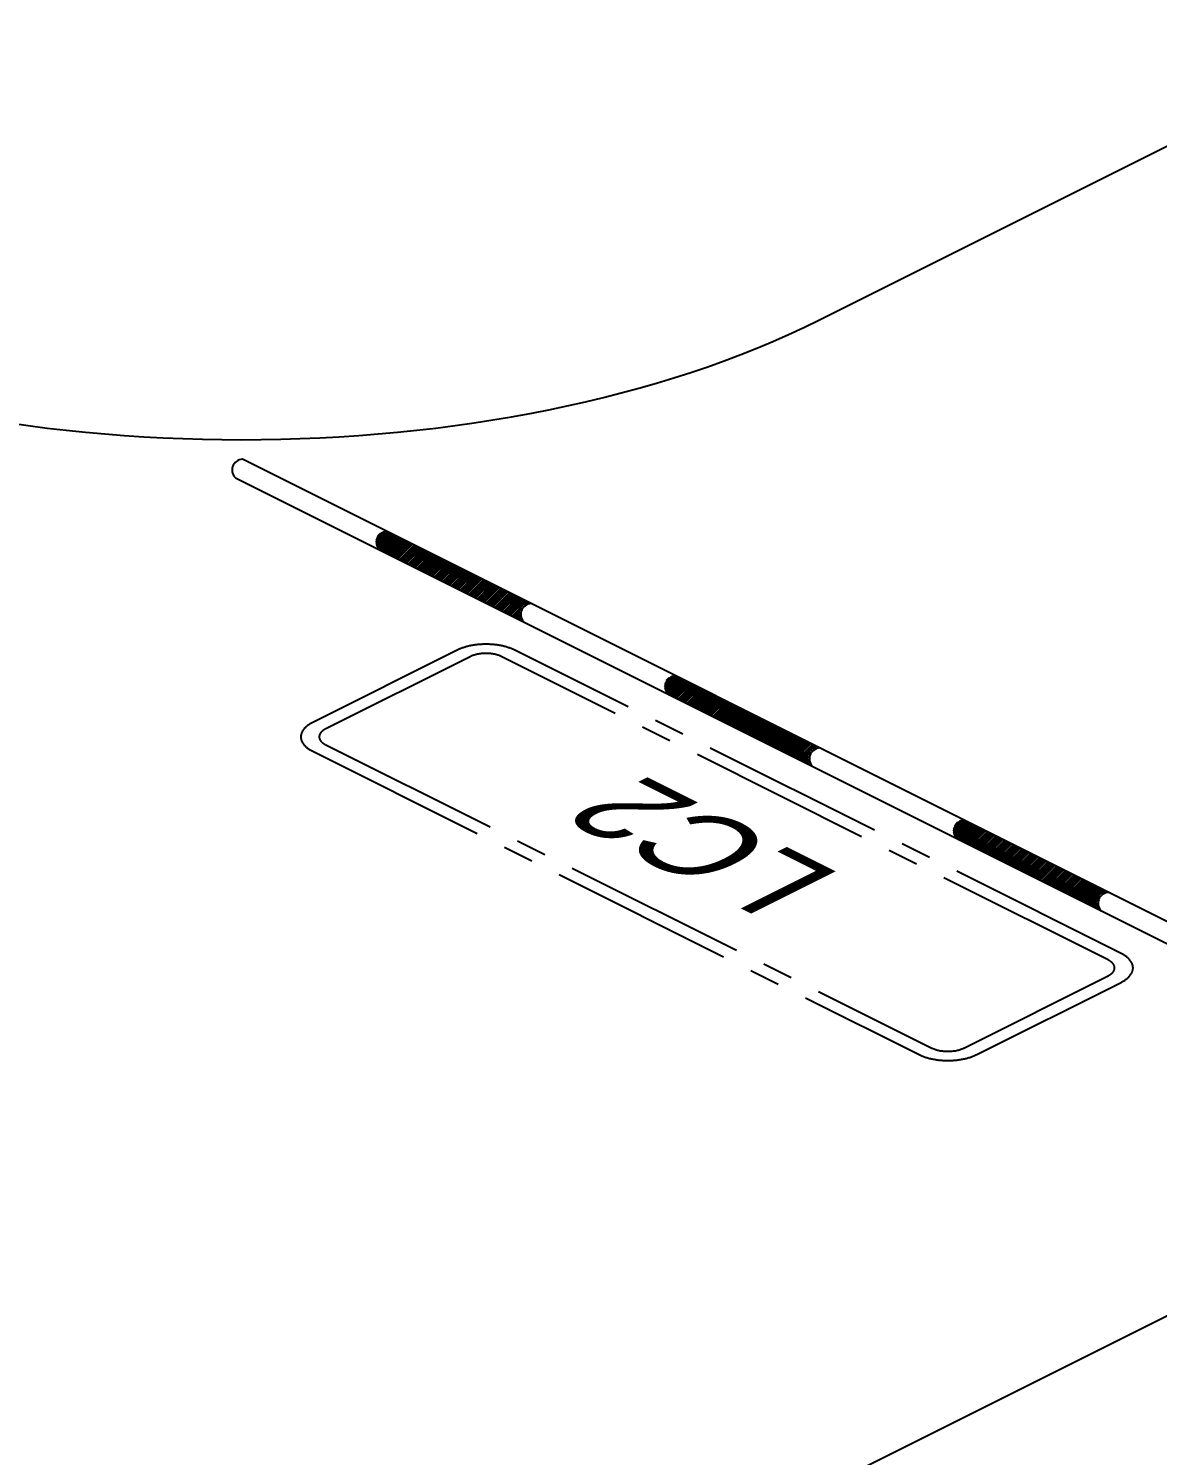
# Model space of a CAD drawing. Header units: millimetres. Extents: x 29838256 to 30236675, y -914750 to -833241.
# Drawn here: x 30208405 to 30211171, y -859141 to -855646 of the extents above; entities that cross this region are included whole.
import ezdxf
from ezdxf.enums import TextEntityAlignment as Align

# ---------------------------------------------------------------- set-up
doc = ezdxf.new("R2010")
doc.units = ezdxf.units.MM
doc.header["$LTSCALE"] = 600
doc.header["$MEASUREMENT"] = 0
doc.linetypes.add('CENTER2', pattern=[1.125, 0.75, -0.125, 0.125, -0.125])
for name, color, linetype in [('e-plan', 9, 'CONTINUOUS'), ('Parking-E', 7, 'CONTINUOUS'), ('Parking-S', 3, 'CONTINUOUS')]:
    doc.layers.add(name, color=color, linetype=linetype)
doc.styles.add('돋움', font='Dotum.TTF')

msp = doc.modelspace()

# ---------------------------------------------------------------- linework, layer by layer
at = {"layer": 'e-plan', "extrusion": (0, -0.866025, 0.5)}
for p, q in [((30210341.1, -856360.2, -4866.3), (30211769, -855646.3, -3629.7)), ((30209209.6, -859790.2, -10807.2), (30214633.3, -857078.4, -6110.2))]:
    msp.add_line(p, q, dxfattribs=at)
msp.add_arc((30208926.7, -430980, 739196.6), 2000.3, 225, 315, dxfattribs=at)
at = {"layer": 'Parking-E', "color": 3, "ltscale": 2, "extrusion": (0, -0.866025, 0.5)}
for p, q in [((30211376, -857924.5, 411424), (30208928.8, -856700.9, 413543.4)), ((30211376, -857979.5, -8609.2), (30208913.2, -856748.1, 413543.4))]:
    msp.add_line(p, q, dxfattribs=at)
at = {"layer": 'Parking-E', "color": 1, "ltscale": 2}
for p, q in [((30209256, -856903.8, 413237.1), (30209282.2, -856877.6, 413237.1)), ((30209256.4, -856908.7, 413237.1), (30209285.7, -856879.4, 413237.1)), ((30209256.6, -856897.9, 413237.1), (30209276.8, -856877.7, 413237.1)), ((30209257.6, -856912.9, 413237.1), (30209289.3, -856881.2, 413237.1)), ((30209259.2, -856916.5, 413237.1), (30209292.8, -856882.9, 413237.1)), ((30209260.9, -856888.3, 413237.1), (30209267.2, -856882, 413237.1)), ((30209261.3, -856919.8, 413237.1), (30209296.3, -856884.7, 413237.1)), ((30209263.7, -856922.6, 413237.1), (30209299.9, -856886.5, 413237.1)), ((30209266.8, -856924.9, 413237.1), (30209303.4, -856888.2, 413237.1)), ((30209270.3, -856926.6, 413237.1), (30209307, -856890, 413237.1)), ((30209273.8, -856928.4, 413237.1), (30209310.5, -856891.8, 413237.1)), ((30209277.4, -856930.2, 413237.1), (30209314, -856893.5, 413237.1)), ((30209280.9, -856932, 413237.1), (30209317.6, -856895.3, 413237.1)), ((30209284.4, -856933.7, 413237.1), (30209321.1, -856897.1, 413237.1)), ((30209288, -856935.5, 413237.1), (30209324.6, -856898.8, 413237.1)), ((30209291.5, -856937.3, 413237.1), (30209328.2, -856900.6, 413237.1)), ((30209295.1, -856939, 413237.1), (30209331.7, -856902.4, 413237.1)), ((30209298.6, -856940.8, 413237.1), (30209335.2, -856904.1, 413237.1)), ((30209302.1, -856942.6, 413237.1), (30209338.8, -856905.9, 413237.1)), ((30209305.7, -856944.3, 413237.1), (30209342.3, -856907.7, 413237.1)), ((30209309.2, -856946.1, 413237.1), (30209345.8, -856909.4, 413237.1)), ((30209312.7, -856947.9, 413237.1), (30209349.4, -856911.2, 413237.1)), ((30209316.3, -856949.6, 413237.1), (30209352.9, -856913, 413237.1)), ((30209319.8, -856951.4, 413237.1), (30209356.5, -856914.8, 413237.1)), ((30209323.3, -856953.2, 413237.1), (30209360, -856916.5, 413237.1)), ((30209326.9, -856954.9, 413237.1), (30209363.5, -856918.3, 413237.1)), ((30209330.4, -856956.7, 413237.1), (30209367.1, -856920.1, 413237.1)), ((30209334, -856958.5, 413237.1), (30209370.6, -856921.8, 413237.1)), ((30209337.5, -856960.2, 413237.1), (30209374.1, -856923.6, 413237.1)), ((30209341, -856962, 413237.1), (30209377.7, -856925.4, 413237.1)), ((30209344.6, -856963.8, 413237.1), (30209381.2, -856927.1, 413237.1)), ((30209348.1, -856965.5, 413237.1), (30209384.7, -856928.9, 413237.1)), ((30209351.6, -856967.3, 413237.1), (30209388.3, -856930.7, 413237.1)), ((30209355.2, -856969.1, 413237.1), (30209391.8, -856932.4, 413237.1)), ((30209358.7, -856970.9, 413237.1), (30209395.4, -856934.2, 413237.1)), ((30209362.2, -856972.6, 413237.1), (30209398.9, -856936, 413237.1)), ((30209365.8, -856974.4, 413237.1), (30209402.4, -856937.7, 413237.1)), ((30209369.3, -856976.2, 413237.1), (30209406, -856939.5, 413237.1)), ((30209372.9, -856977.9, 413237.1), (30209409.5, -856941.3, 413237.1)), ((30209376.4, -856979.7, 413237.1), (30209413, -856943, 413237.1)), ((30209379.9, -856981.5, 413237.1), (30209416.6, -856944.8, 413237.1)), ((30209383.5, -856983.2, 413237.1), (30209420.1, -856946.6, 413237.1)), ((30209387, -856985, 413237.1), (30209423.6, -856948.3, 413237.1)), ((30209390.5, -856986.8, 413237.1), (30209427.2, -856950.1, 413237.1)), ((30209394.1, -856988.5, 413237.1), (30209430.7, -856951.9, 413237.1)), ((30209397.6, -856990.3, 413237.1), (30209434.3, -856953.7, 413237.1)), ((30209401.1, -856992.1, 413237.1), (30209437.8, -856955.4, 413237.1)), ((30209404.7, -856993.8, 413237.1), (30209441.3, -856957.2, 413237.1)), ((30209408.2, -856995.6, 413237.1), (30209444.9, -856959, 413237.1)), ((30209411.7, -856997.4, 413237.1), (30209448.4, -856960.7, 413237.1)), ((30209415.3, -856999.1, 413237.1), (30209451.9, -856962.5, 413237.1)), ((30209418.8, -857000.9, 413237.1), (30209455.5, -856964.3, 413237.1)), ((30209422.4, -857002.7, 413237.1), (30209459, -856966, 413237.1)), ((30209425.9, -857004.4, 413237.1), (30209462.5, -856967.8, 413237.1)), ((30209429.4, -857006.2, 413237.1), (30209466.1, -856969.6, 413237.1)), ((30209433, -857008, 413237.1), (30209469.6, -856971.3, 413237.1)), ((30209436.5, -857009.7, 413237.1), (30209473.2, -856973.1, 413237.1)), ((30209440, -857011.5, 413237.1), (30209476.7, -856974.9, 413237.1)), ((30209443.6, -857013.3, 413237.1), (30209480.2, -856976.6, 413237.1)), ((30209447.1, -857015.1, 413237.1), (30209483.8, -856978.4, 413237.1)), ((30209450.6, -857016.8, 413237.1), (30209487.3, -856980.2, 413237.1)), ((30209454.2, -857018.6, 413237.1), (30209490.8, -856981.9, 413237.1)), ((30209457.7, -857020.4, 413237.1), (30209494.4, -856983.7, 413237.1)), ((30209461.3, -857022.1, 413237.1), (30209497.9, -856985.5, 413237.1)), ((30209464.8, -857023.9, 413237.1), (30209501.4, -856987.2, 413237.1)), ((30209468.3, -857025.7, 413237.1), (30209505, -856989, 413237.1)), ((30209471.9, -857027.4, 413237.1), (30209508.5, -856990.8, 413237.1)), ((30209475.4, -857029.2, 413237.1), (30209512, -856992.5, 413237.1)), ((30209478.9, -857031, 413237.1), (30209515.6, -856994.3, 413237.1)), ((30209482.5, -857032.7, 413237.1), (30209519.1, -856996.1, 413237.1)), ((30209486, -857034.5, 413237.1), (30209522.7, -856997.9, 413237.1)), ((30209489.5, -857036.3, 413237.1), (30209526.2, -856999.6, 413237.1)), ((30209493.1, -857038, 413237.1), (30209529.7, -857001.4, 413237.1)), ((30209496.6, -857039.8, 413237.1), (30209533.3, -857003.2, 413237.1)), ((30209500.2, -857041.6, 413237.1), (30209536.8, -857004.9, 413237.1)), ((30209503.7, -857043.3, 413237.1), (30209540.3, -857006.7, 413237.1)), ((30209507.2, -857045.1, 413237.1), (30209543.9, -857008.5, 413237.1)), ((30209510.8, -857046.9, 413237.1), (30209547.4, -857010.2, 413237.1)), ((30209514.3, -857048.6, 413237.1), (30209550.9, -857012, 413237.1)), ((30209517.8, -857050.4, 413237.1), (30209554.5, -857013.8, 413237.1)), ((30209521.4, -857052.2, 413237.1), (30209558, -857015.5, 413237.1)), ((30209524.9, -857053.9, 413237.1), (30209561.6, -857017.3, 413237.1)), ((30209528.4, -857055.7, 413237.1), (30209565.1, -857019.1, 413237.1)), ((30209532, -857057.5, 413237.1), (30209568.6, -857020.8, 413237.1)), ((30209535.5, -857059.3, 413237.1), (30209572.2, -857022.6, 413237.1)), ((30209539, -857061, 413237.1), (30209575.7, -857024.4, 413237.1)), ((30209542.6, -857062.8, 413237.1), (30209579.2, -857026.1, 413237.1)), ((30209546.1, -857064.6, 413237.1), (30209582.8, -857027.9, 413237.1)), ((30209549.7, -857066.3, 413237.1), (30209586.3, -857029.7, 413237.1)), ((30209553.2, -857068.1, 413237.1), (30209589.8, -857031.4, 413237.1)), ((30209556.7, -857069.9, 413237.1), (30209593.4, -857033.2, 413237.1)), ((30209560.3, -857071.6, 413237.1), (30209596.9, -857035, 413237.1)), ((30209563.8, -857073.4, 413237.1), (30209600.5, -857036.7, 413237.1)), ((30209567.3, -857075.2, 413237.1), (30209604, -857038.5, 413237.1)), ((30209570.9, -857076.9, 413237.1), (30209607.5, -857040.3, 413237.1)), ((30209574.4, -857078.7, 413237.1), (30209611.1, -857042.1, 413237.1)), ((30209577.9, -857080.5, 413237.1), (30209614.6, -857043.8, 413237.1)), ((30209581.5, -857082.2, 413237.1), (30209618.1, -857045.6, 413237.1)), ((30209585, -857084, 413237.1), (30209621.7, -857047.4, 413237.1)), ((30209588.6, -857085.8, 413237.1), (30209625.2, -857049.1, 413237.1)), ((30209592.1, -857087.5, 413237.1), (30209614.6, -857065.1, 413237.1)), ((30209620.8, -857058.8, 413237.1), (30209628.7, -857050.9, 413237.1)), ((30209630.4, -857054.5, 413237.1), (30209632.3, -857052.7, 413237.1)), ((30209595.6, -857089.3, 413237.1), (30209610.3, -857074.7, 413237.1)), ((30209599.2, -857091.1, 413237.1), (30209609.6, -857080.7, 413237.1)), ((30209602.7, -857092.8, 413237.1), (30209610, -857085.5, 413237.1)), ((30209606.2, -857094.6, 413237.1), (30209611.2, -857089.7, 413237.1)), ((30209609.8, -857096.4, 413237.1), (30209612.8, -857093.3, 413237.1)), ((30209613.3, -857098.2, 413237.1), (30209614.9, -857096.6, 413237.1)), ((30209616.8, -857099.9, 413237.1), (30209617.4, -857099.4, 413237.1)), ((30209963.2, -857257.5, 412624.6), (30209989.4, -857231.2, 412624.6)), ((30209963.7, -857262.3, 412624.6), (30209993, -857233, 412624.6)), ((30209963.9, -857251.5, 412624.6), (30209984, -857231.3, 412624.6)), ((30209964.8, -857266.5, 412624.6), (30209996.5, -857234.8, 412624.6)), ((30209966.4, -857270.1, 412624.6), (30210000, -857236.5, 412624.6)), ((30209968.2, -857241.9, 412624.6), (30209974.4, -857235.6, 412624.6)), ((30209968.5, -857273.4, 412624.6), (30210003.6, -857238.3, 412624.6)), ((30209971, -857276.2, 412624.6), (30210007.1, -857240.1, 412624.6)), ((30209974, -857278.5, 412624.6), (30210010.6, -857241.8, 412624.6)), ((30209977.5, -857280.3, 412624.6), (30210014.2, -857243.6, 412624.6)), ((30209981.1, -857282, 412624.6), (30210017.7, -857245.4, 412624.6)), ((30209984.6, -857283.8, 412624.6), (30210021.2, -857247.1, 412624.6)), ((30209988.1, -857285.6, 412624.6), (30210024.8, -857248.9, 412624.6)), ((30209991.7, -857287.3, 412624.6), (30210028.3, -857250.7, 412624.6)), ((30209995.2, -857289.1, 412624.6), (30210031.9, -857252.5, 412624.6)), ((30209998.7, -857290.9, 412624.6), (30210035.4, -857254.2, 412624.6)), ((30210002.3, -857292.6, 412624.6), (30210038.9, -857256, 412624.6)), ((30210005.8, -857294.4, 412624.6), (30210042.5, -857257.8, 412624.6)), ((30210009.4, -857296.2, 412624.6), (30210046, -857259.5, 412624.6)), ((30210012.9, -857297.9, 412624.6), (30210049.5, -857261.3, 412624.6)), ((30210016.4, -857299.7, 412624.6), (30210053.1, -857263.1, 412624.6)), ((30210020, -857301.5, 412624.6), (30210056.6, -857264.8, 412624.6)), ((30210023.5, -857303.2, 412624.6), (30210060.1, -857266.6, 412624.6)), ((30210027, -857305, 412624.6), (30210063.7, -857268.4, 412624.6)), ((30210030.6, -857306.8, 412624.6), (30210067.2, -857270.1, 412624.6)), ((30210034.1, -857308.6, 412624.6), (30210070.8, -857271.9, 412624.6)), ((30210037.6, -857310.3, 412624.6), (30210074.3, -857273.7, 412624.6)), ((30210041.2, -857312.1, 412624.6), (30210077.8, -857275.4, 412624.6)), ((30210044.7, -857313.9, 412624.6), (30210081.4, -857277.2, 412624.6)), ((30210048.3, -857315.6, 412624.6), (30210084.9, -857279, 412624.6)), ((30210051.8, -857317.4, 412624.6), (30210088.4, -857280.7, 412624.6)), ((30210055.3, -857319.2, 412624.6), (30210092, -857282.5, 412624.6)), ((30210058.9, -857320.9, 412624.6), (30210095.5, -857284.3, 412624.6)), ((30210062.4, -857322.7, 412624.6), (30210099, -857286, 412624.6)), ((30210065.9, -857324.5, 412624.6), (30210102.6, -857287.8, 412624.6)), ((30210069.5, -857326.2, 412624.6), (30210106.1, -857289.6, 412624.6)), ((30210073, -857328, 412624.6), (30210109.7, -857291.4, 412624.6)), ((30210076.5, -857329.8, 412624.6), (30210113.2, -857293.1, 412624.6)), ((30210080.1, -857331.5, 412624.6), (30210116.7, -857294.9, 412624.6)), ((30210083.6, -857333.3, 412624.6), (30210120.3, -857296.7, 412624.6)), ((30210087.1, -857335.1, 412624.6), (30210123.8, -857298.4, 412624.6)), ((30210090.7, -857336.8, 412624.6), (30210127.3, -857300.2, 412624.6)), ((30210094.2, -857338.6, 412624.6), (30210130.9, -857302, 412624.6)), ((30210097.8, -857340.4, 412624.6), (30210134.4, -857303.7, 412624.6)), ((30210101.3, -857342.1, 412624.6), (30210137.9, -857305.5, 412624.6)), ((30210104.8, -857343.9, 412624.6), (30210141.5, -857307.3, 412624.6)), ((30210108.4, -857345.7, 412624.6), (30210145, -857309, 412624.6)), ((30210111.9, -857347.4, 412624.6), (30210148.5, -857310.8, 412624.6)), ((30210115.4, -857349.2, 412624.6), (30210152.1, -857312.6, 412624.6)), ((30210119, -857351, 412624.6), (30210155.6, -857314.3, 412624.6)), ((30210122.5, -857352.8, 412624.6), (30210159.2, -857316.1, 412624.6)), ((30210126, -857354.5, 412624.6), (30210162.7, -857317.9, 412624.6)), ((30210129.6, -857356.3, 412624.6), (30210166.2, -857319.6, 412624.6)), ((30210133.1, -857358.1, 412624.6), (30210169.8, -857321.4, 412624.6)), ((30210136.7, -857359.8, 412624.6), (30210173.3, -857323.2, 412624.6)), ((30210140.2, -857361.6, 412624.6), (30210176.8, -857324.9, 412624.6)), ((30210143.7, -857363.4, 412624.6), (30210180.4, -857326.7, 412624.6)), ((30210147.3, -857365.1, 412624.6), (30210183.9, -857328.5, 412624.6)), ((30210150.8, -857366.9, 412624.6), (30210187.4, -857330.2, 412624.6)), ((30210154.3, -857368.7, 412624.6), (30210191, -857332, 412624.6)), ((30210157.9, -857370.4, 412624.6), (30210194.5, -857333.8, 412624.6)), ((30210161.4, -857372.2, 412624.6), (30210198.1, -857335.6, 412624.6)), ((30210164.9, -857374, 412624.6), (30210201.6, -857337.3, 412624.6)), ((30210168.5, -857375.7, 412624.6), (30210205.1, -857339.1, 412624.6)), ((30210172, -857377.5, 412624.6), (30210208.7, -857340.9, 412624.6)), ((30210175.6, -857379.3, 412624.6), (30210212.2, -857342.6, 412624.6)), ((30210179.1, -857381, 412624.6), (30210215.7, -857344.4, 412624.6)), ((30210182.6, -857382.8, 412624.6), (30210219.3, -857346.2, 412624.6)), ((30210186.2, -857384.6, 412624.6), (30210222.8, -857347.9, 412624.6)), ((30210189.7, -857386.3, 412624.6), (30210226.3, -857349.7, 412624.6)), ((30210193.2, -857388.1, 412624.6), (30210229.9, -857351.5, 412624.6)), ((30210196.8, -857389.9, 412624.6), (30210233.4, -857353.2, 412624.6)), ((30210200.3, -857391.6, 412624.6), (30210237, -857355, 412624.6)), ((30210203.8, -857393.4, 412624.6), (30210240.5, -857356.8, 412624.6)), ((30210207.4, -857395.2, 412624.6), (30210244, -857358.5, 412624.6)), ((30210210.9, -857397, 412624.6), (30210247.6, -857360.3, 412624.6)), ((30210214.4, -857398.7, 412624.6), (30210251.1, -857362.1, 412624.6)), ((30210218, -857400.5, 412624.6), (30210254.6, -857363.8, 412624.6)), ((30210221.5, -857402.3, 412624.6), (30210258.2, -857365.6, 412624.6)), ((30210225.1, -857404, 412624.6), (30210261.7, -857367.4, 412624.6)), ((30210228.6, -857405.8, 412624.6), (30210265.2, -857369.1, 412624.6)), ((30210232.1, -857407.6, 412624.6), (30210268.8, -857370.9, 412624.6)), ((30210235.7, -857409.3, 412624.6), (30210272.3, -857372.7, 412624.6)), ((30210239.2, -857411.1, 412624.6), (30210275.9, -857374.4, 412624.6)), ((30210242.7, -857412.9, 412624.6), (30210279.4, -857376.2, 412624.6)), ((30210246.3, -857414.6, 412624.6), (30210282.9, -857378, 412624.6)), ((30210249.8, -857416.4, 412624.6), (30210286.5, -857379.8, 412624.6)), ((30210253.3, -857418.2, 412624.6), (30210290, -857381.5, 412624.6)), ((30210256.9, -857419.9, 412624.6), (30210293.5, -857383.3, 412624.6)), ((30210260.4, -857421.7, 412624.6), (30210297.1, -857385.1, 412624.6)), ((30210264, -857423.5, 412624.6), (30210300.6, -857386.8, 412624.6)), ((30210267.5, -857425.2, 412624.6), (30210304.1, -857388.6, 412624.6)), ((30210271, -857427, 412624.6), (30210307.7, -857390.4, 412624.6)), ((30210274.6, -857428.8, 412624.6), (30210311.2, -857392.1, 412624.6)), ((30210278.1, -857430.5, 412624.6), (30210314.7, -857393.9, 412624.6)), ((30210281.6, -857432.3, 412624.6), (30210318.3, -857395.7, 412624.6)), ((30210285.2, -857434.1, 412624.6), (30210321.8, -857397.4, 412624.6)), ((30210288.7, -857435.9, 412624.6), (30210325.4, -857399.2, 412624.6)), ((30210292.2, -857437.6, 412624.6), (30210328.9, -857401, 412624.6)), ((30210295.8, -857439.4, 412624.6), (30210332.4, -857402.7, 412624.6)), ((30210299.3, -857441.2, 412624.6), (30210321.8, -857418.7, 412624.6)), ((30210328, -857412.4, 412624.6), (30210336, -857404.5, 412624.6)), ((30210337.6, -857408.1, 412624.6), (30210339.5, -857406.3, 412624.6)), ((30210302.9, -857442.9, 412624.6), (30210317.5, -857428.3, 412624.6)), ((30210306.4, -857444.7, 412624.6), (30210316.8, -857434.3, 412624.6)), ((30210309.9, -857446.5, 412624.6), (30210317.3, -857439.1, 412624.6)), ((30210313.5, -857448.2, 412624.6), (30210318.4, -857443.3, 412624.6)), ((30210317, -857450, 412624.6), (30210320.1, -857446.9, 412624.6)), ((30210320.5, -857451.8, 412624.6), (30210322.1, -857450.2, 412624.6)), ((30210324.1, -857453.5, 412624.6), (30210324.6, -857453, 412624.6)), ((30210670.4, -857611.1, 412012.2), (30210696.6, -857584.8, 412012.2)), ((30210670.9, -857615.9, 412012.2), (30210700.2, -857586.6, 412012.2)), ((30210671.1, -857605.1, 412012.2), (30210691.2, -857585, 412012.2)), ((30210672, -857620.1, 412012.2), (30210703.7, -857588.4, 412012.2)), ((30210673.7, -857623.7, 412012.2), (30210707.3, -857590.2, 412012.2)), ((30210675.4, -857595.5, 412012.2), (30210681.6, -857589.3, 412012.2)), ((30210675.7, -857627, 412012.2), (30210710.8, -857591.9, 412012.2)), ((30210678.2, -857629.8, 412012.2), (30210714.3, -857593.7, 412012.2)), ((30210681.2, -857632.1, 412012.2), (30210717.9, -857595.5, 412012.2)), ((30210684.8, -857633.9, 412012.2), (30210721.4, -857597.2, 412012.2)), ((30210688.3, -857635.6, 412012.2), (30210724.9, -857599, 412012.2)), ((30210691.8, -857637.4, 412012.2), (30210728.5, -857600.8, 412012.2)), ((30210695.4, -857639.2, 412012.2), (30210732, -857602.5, 412012.2)), ((30210698.9, -857640.9, 412012.2), (30210735.5, -857604.3, 412012.2)), ((30210702.4, -857642.7, 412012.2), (30210739.1, -857606.1, 412012.2)), ((30210706, -857644.5, 412012.2), (30210742.6, -857607.8, 412012.2)), ((30210709.5, -857646.3, 412012.2), (30210746.2, -857609.6, 412012.2)), ((30210713, -857648, 412012.2), (30210749.7, -857611.4, 412012.2)), ((30210716.6, -857649.8, 412012.2), (30210753.2, -857613.1, 412012.2)), ((30210720.1, -857651.6, 412012.2), (30210756.8, -857614.9, 412012.2)), ((30210723.6, -857653.3, 412012.2), (30210760.3, -857616.7, 412012.2)), ((30210727.2, -857655.1, 412012.2), (30210763.8, -857618.4, 412012.2)), ((30210730.7, -857656.9, 412012.2), (30210767.4, -857620.2, 412012.2)), ((30210734.3, -857658.6, 412012.2), (30210770.9, -857622, 412012.2)), ((30210737.8, -857660.4, 412012.2), (30210774.4, -857623.7, 412012.2)), ((30210741.3, -857662.2, 412012.2), (30210778, -857625.5, 412012.2)), ((30210744.9, -857663.9, 412012.2), (30210781.5, -857627.3, 412012.2)), ((30210748.4, -857665.7, 412012.2), (30210785.1, -857629, 412012.2)), ((30210751.9, -857667.5, 412012.2), (30210788.6, -857630.8, 412012.2)), ((30210755.5, -857669.2, 412012.2), (30210792.1, -857632.6, 412012.2)), ((30210759, -857671, 412012.2), (30210795.7, -857634.4, 412012.2)), ((30210762.5, -857672.8, 412012.2), (30210799.2, -857636.1, 412012.2)), ((30210766.1, -857674.5, 412012.2), (30210802.7, -857637.9, 412012.2)), ((30210769.6, -857676.3, 412012.2), (30210806.3, -857639.7, 412012.2)), ((30210773.2, -857678.1, 412012.2), (30210809.8, -857641.4, 412012.2)), ((30210776.7, -857679.8, 412012.2), (30210813.3, -857643.2, 412012.2)), ((30210780.2, -857681.6, 412012.2), (30210816.9, -857645, 412012.2)), ((30210783.8, -857683.4, 412012.2), (30210820.4, -857646.7, 412012.2)), ((30210787.3, -857685.1, 412012.2), (30210823.9, -857648.5, 412012.2)), ((30210790.8, -857686.9, 412012.2), (30210827.5, -857650.3, 412012.2)), ((30210794.4, -857688.7, 412012.2), (30210831, -857652, 412012.2)), ((30210797.9, -857690.5, 412012.2), (30210834.6, -857653.8, 412012.2)), ((30210801.4, -857692.2, 412012.2), (30210838.1, -857655.6, 412012.2)), ((30210805, -857694, 412012.2), (30210841.6, -857657.3, 412012.2)), ((30210808.5, -857695.8, 412012.2), (30210845.2, -857659.1, 412012.2)), ((30210812.1, -857697.5, 412012.2), (30210848.7, -857660.9, 412012.2)), ((30210815.6, -857699.3, 412012.2), (30210852.2, -857662.6, 412012.2)), ((30210819.1, -857701.1, 412012.2), (30210855.8, -857664.4, 412012.2)), ((30210822.7, -857702.8, 412012.2), (30210859.3, -857666.2, 412012.2)), ((30210826.2, -857704.6, 412012.2), (30210862.8, -857667.9, 412012.2)), ((30210829.7, -857706.4, 412012.2), (30210866.4, -857669.7, 412012.2)), ((30210833.3, -857708.1, 412012.2), (30210869.9, -857671.5, 412012.2)), ((30210836.8, -857709.9, 412012.2), (30210873.5, -857673.3, 412012.2)), ((30210840.3, -857711.7, 412012.2), (30210877, -857675, 412012.2)), ((30210843.9, -857713.4, 412012.2), (30210880.5, -857676.8, 412012.2)), ((30210847.4, -857715.2, 412012.2), (30210884.1, -857678.6, 412012.2)), ((30210851, -857717, 412012.2), (30210887.6, -857680.3, 412012.2)), ((30210854.5, -857718.7, 412012.2), (30210891.1, -857682.1, 412012.2)), ((30210858, -857720.5, 412012.2), (30210894.7, -857683.9, 412012.2)), ((30210861.6, -857722.3, 412012.2), (30210898.2, -857685.6, 412012.2)), ((30210865.1, -857724, 412012.2), (30210901.7, -857687.4, 412012.2)), ((30210868.6, -857725.8, 412012.2), (30210905.3, -857689.2, 412012.2)), ((30210872.2, -857727.6, 412012.2), (30210908.8, -857690.9, 412012.2)), ((30210875.7, -857729.3, 412012.2), (30210912.4, -857692.7, 412012.2)), ((30210879.2, -857731.1, 412012.2), (30210915.9, -857694.5, 412012.2)), ((30210882.8, -857732.9, 412012.2), (30210919.4, -857696.2, 412012.2)), ((30210886.3, -857734.7, 412012.2), (30210923, -857698, 412012.2)), ((30210889.8, -857736.4, 412012.2), (30210926.5, -857699.8, 412012.2)), ((30210893.4, -857738.2, 412012.2), (30210930, -857701.5, 412012.2)), ((30210896.9, -857740, 412012.2), (30210933.6, -857703.3, 412012.2)), ((30210900.5, -857741.7, 412012.2), (30210937.1, -857705.1, 412012.2)), ((30210904, -857743.5, 412012.2), (30210940.6, -857706.8, 412012.2)), ((30210907.5, -857745.3, 412012.2), (30210944.2, -857708.6, 412012.2)), ((30210911.1, -857747, 412012.2), (30210947.7, -857710.4, 412012.2)), ((30210914.6, -857748.8, 412012.2), (30210951.2, -857712.1, 412012.2)), ((30210918.1, -857750.6, 412012.2), (30210954.8, -857713.9, 412012.2)), ((30210921.7, -857752.3, 412012.2), (30210958.3, -857715.7, 412012.2)), ((30210925.2, -857754.1, 412012.2), (30210961.9, -857717.5, 412012.2)), ((30210928.7, -857755.9, 412012.2), (30210965.4, -857719.2, 412012.2)), ((30210932.3, -857757.6, 412012.2), (30210968.9, -857721, 412012.2)), ((30210935.8, -857759.4, 412012.2), (30210972.5, -857722.8, 412012.2)), ((30210939.4, -857761.2, 412012.2), (30210976, -857724.5, 412012.2)), ((30210942.9, -857762.9, 412012.2), (30210979.5, -857726.3, 412012.2)), ((30210946.4, -857764.7, 412012.2), (30210983.1, -857728.1, 412012.2)), ((30210950, -857766.5, 412012.2), (30210986.6, -857729.8, 412012.2)), ((30210953.5, -857768.2, 412012.2), (30210990.1, -857731.6, 412012.2)), ((30210957, -857770, 412012.2), (30210993.7, -857733.4, 412012.2)), ((30210960.6, -857771.8, 412012.2), (30210997.2, -857735.1, 412012.2)), ((30210964.1, -857773.6, 412012.2), (30211000.8, -857736.9, 412012.2)), ((30210967.6, -857775.3, 412012.2), (30211004.3, -857738.7, 412012.2)), ((30210971.2, -857777.1, 412012.2), (30211007.8, -857740.4, 412012.2)), ((30210974.7, -857778.9, 412012.2), (30211011.4, -857742.2, 412012.2)), ((30210978.3, -857780.6, 412012.2), (30211014.9, -857744, 412012.2)), ((30210981.8, -857782.4, 412012.2), (30211018.4, -857745.7, 412012.2)), ((30210985.3, -857784.2, 412012.2), (30211022, -857747.5, 412012.2)), ((30210988.9, -857785.9, 412012.2), (30211025.5, -857749.3, 412012.2)), ((30210992.4, -857787.7, 412012.2), (30211029, -857751, 412012.2)), ((30210995.9, -857789.5, 412012.2), (30211032.6, -857752.8, 412012.2)), ((30210999.5, -857791.2, 412012.2), (30211036.1, -857754.6, 412012.2)), ((30211003, -857793, 412012.2), (30211039.7, -857756.4, 412012.2)), ((30211035.2, -857766.1, 412012.2), (30211043.2, -857758.1, 412012.2)), ((30211044.9, -857761.8, 412012.2), (30211046.7, -857759.9, 412012.2)), ((30211006.5, -857794.8, 412012.2), (30211029, -857772.3, 412012.2)), ((30211010.1, -857796.5, 412012.2), (30211024.7, -857781.9, 412012.2)), ((30211013.6, -857798.3, 412012.2), (30211024, -857787.9, 412012.2)), ((30211017.1, -857800.1, 412012.2), (30211024.5, -857792.7, 412012.2)), ((30211020.7, -857801.8, 412012.2), (30211025.6, -857796.9, 412012.2)), ((30211024.2, -857803.6, 412012.2), (30211027.3, -857800.6, 412012.2)), ((30211027.8, -857805.4, 412012.2), (30211029.3, -857803.8, 412012.2)), ((30211031.3, -857807.1, 412012.2), (30211031.8, -857806.6, 412012.2))]:
    msp.add_line(p, q, dxfattribs=at)
at = {"layer": 'Parking-E', "color": 3, "ltscale": 2}
for centre in [(30208930.3, -856727.6, 413543.4), (30209283.9, -856904.4, 413237.1), (30209637.5, -857081.2, 412930.9), (30209991.1, -857258, 412624.6), (30210344.7, -857434.8, 412318.4), (30210698.3, -857611.6, 412012.2), (30210698.3, -857611.6, 412012.2), (30211051.9, -857788.4, 411705.9)]:
    msp.add_arc(centre, 26.7, 93.2446, 230.1361, dxfattribs=at)
at = {"layer": 'Parking-S', "color": 0, "linetype": 'CENTER2', "extrusion": (0, -0.866025, 0.5), "elevation": 740632.7}
for points in [[(30209454.8, -431524), (30209101.2, -431877.6, 0.414214), (30209101.2, -432019), (30210586.4, -433504.2, 0.414214), (30210727.8, -433504.2), (30211081.4, -433150.6, 0.414214), (30211081.4, -433009.1), (30209596.3, -431524, 0.414214)], [(30209486.6, -431555.8), (30209133, -431909.4, 0.414214), (30209133, -431987.2), (30210618.2, -433472.4, 0.414214), (30210696, -433472.4), (30211049.6, -433118.7, 0.414214), (30211049.6, -433041), (30209564.4, -431555.8, 0.414214)]]:
    msp.add_lwpolyline(points, format="xyb", close=True, dxfattribs=at)

# ---------------------------------------------------------------- texts
at = {"layer": 'Parking-S', "color": 7, "extrusion": (0, -0.866025, 0.5), "style": '돋움'}
msp.add_text('LC2', height=292.77, rotation=135, dxfattribs=at).set_placement((30210052.2, -432944.4, 740367.1), align=Align.MIDDLE)

doc.saveas('drawing.dxf')
